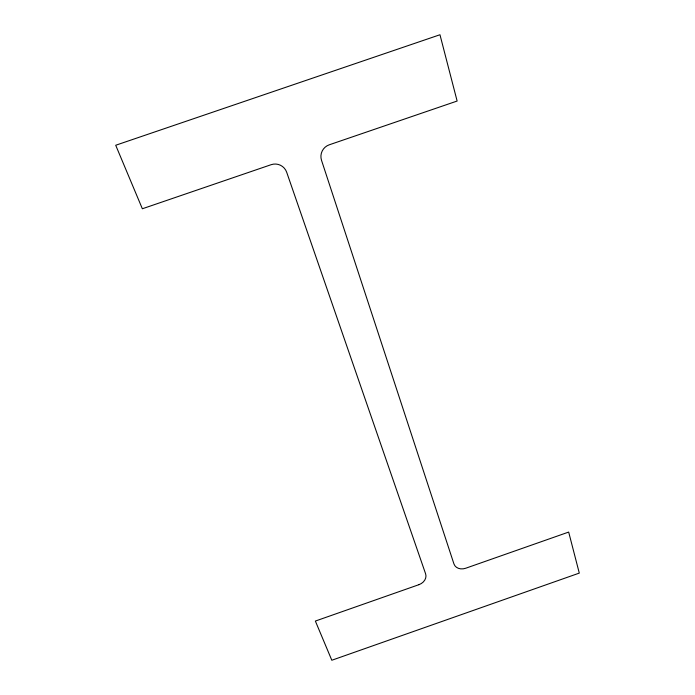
<?xml version="1.0" encoding="UTF-8"?>
<svg xmlns="http://www.w3.org/2000/svg" width="695" height="695" viewBox="0 0 695 695"><rect width="100%" height="100%" fill="white"/><g stroke="black" fill="none" stroke-linecap="round" stroke-linejoin="round"><path stroke-width="1.04" d="M418.955 584.669L315.365 621.061L331.81 660.25L579.291 573.097L568.675 532.075L465.685 568.249A9.869 8.019 -22.3 0 1 453.931 563.906L321.516 160.302A12.206 11.989 -62.7 0 1 329.239 144.812L457.128 101.044L439.97 34.75L115.709 145.255L142.353 208.761L271.172 164.68A12.171 12.067 20.2 0 1 286.679 172.238L425.618 573.853A9.878 8.036 -19.3 0 1 418.955 584.669"/></g></svg>
